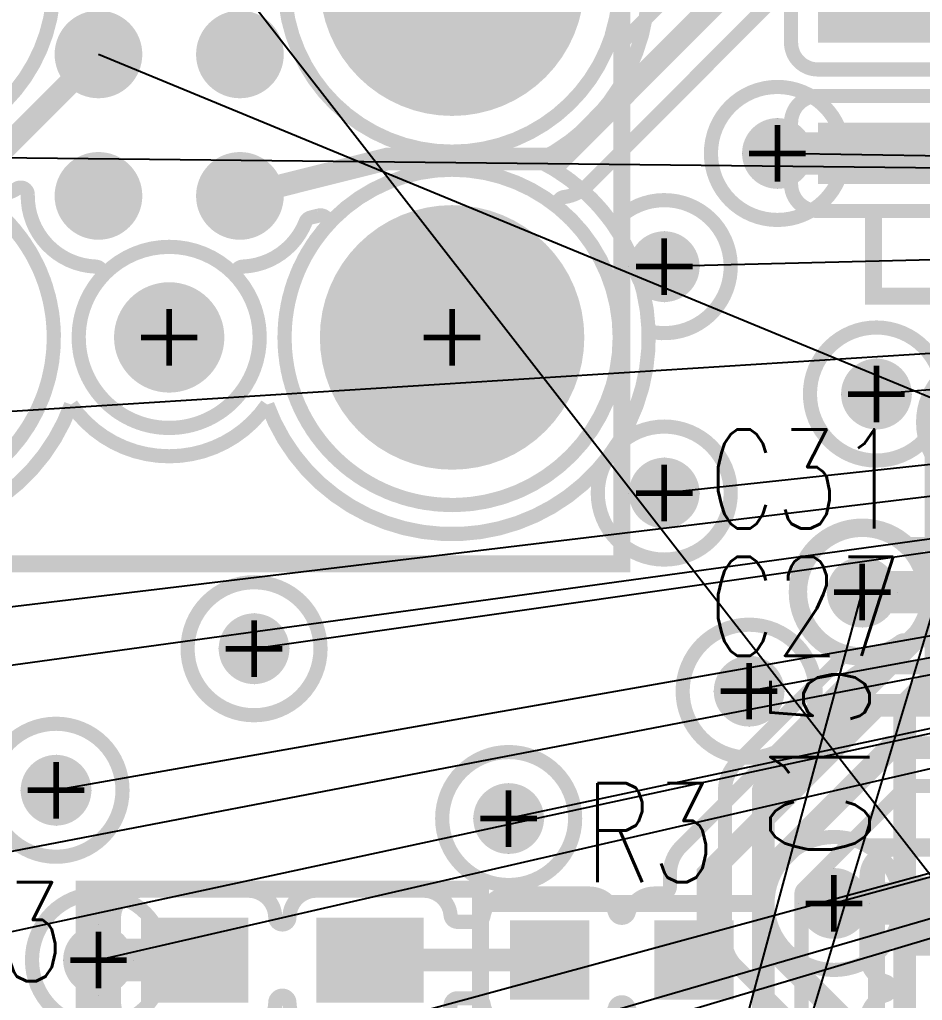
# Model space of a CAD drawing. Extents: x -1.33 to 3.2, y -3.63 to 2.02.
# Drawn here: x -0.9229 to -0.6037, y 1.3707 to 1.7173 of the extents above; entities that cross this region are included whole.
import ezdxf
from ezdxf.enums import TextEntityAlignment as Align

# ---------------------------------------------------------------- set-up
doc = ezdxf.new("R2010")
doc.units = 0
for name, pattern in [('SIG_0', [2, 1, 1]), ('SIG_17', [2, 1, 1]), ('SIG_36', [2, 1, 1]), ('SIG_52', [2, 1, 1]), ('SIG_62', [2, 1, 1]), ('SIG_65', [2, 1, 1]), ('SIG_73', [2, 1, 1]), ('SIG_74', [2, 1, 1])]:
    doc.linetypes.add(name, pattern=pattern)
for name, color, linetype in [('DRIL_NPLTE_THRU_01', 16, 'CONTINUOUS'), ('DRIL_NPLTE_THRU_02', 106, 'CONTINUOUS'), ('DRIL_NPLTE_THRU_03', 255, 'CONTINUOUS'), ('DRIL_NPLTE_THRU_04', 176, 'CONTINUOUS'), ('DRIL_PLTE_THRU_01', 16, 'CONTINUOUS'), ('DRIL_PLTE_THRU_02', 106, 'CONTINUOUS'), ('DRIL_PLTE_THRU_03', 255, 'CONTINUOUS'), ('DRIL_PLTE_THRU_04', 176, 'CONTINUOUS'), ('DRIL_SYMBOL', 254, 'CONTINUOUS'), ('LINK_00', 254, 'CONTINUOUS'), ('PADS_BOT', 5, 'CONTINUOUS'), ('PADS_INNER', 1, 'CONTINUOUS'), ('PADS_TOP', 1, 'CONTINUOUS'), ('PART_NAME_123', 255, 'CONTINUOUS'), ('PART_TOP_2DLINE_123', 255, 'CONTINUOUS'), ('POUR_OUTLINE_01', 1, 'CONTINUOUS'), ('POUR_VIATHERM_01', 1, 'CONTINUOUS'), ('POUR_VIATHERM_02', 112, 'CONTINUOUS'), ('POUR_VIATHERM_03', 222, 'CONTINUOUS'), ('POUR_VIATHERM_04', 5, 'CONTINUOUS'), ('POUR_VOID_01', 1, 'CONTINUOUS'), ('POUR_VOID_02', 112, 'CONTINUOUS'), ('POUR_VOID_03', 222, 'CONTINUOUS'), ('POUR_VOID_04', 5, 'CONTINUOUS'), ('TRACE_01', 1, 'CONTINUOUS'), ('TRACE_04', 5, 'CONTINUOUS'), ('VIAPTS', 34, 'CONTINUOUS')]:
    doc.layers.add(name, color=color, linetype=linetype)
doc.styles.add('W0$005', font='simplex', dxfattribs={"width": 0.75})

# ---------------------------------------------------------------- blocks, each defined once
blk = doc.blocks.new('POUR_OUTLINE_735')
at = {"layer": 'POUR_OUTLINE_01', "const_width": 0.005}
blk.add_lwpolyline([(-17.74472, -16.12199, -0.721553), (-17.65345, -16.18769, 0.78392), (-17.6493, -16.19021), (-17.5909, -16.13181, 0.198912)], format="xyb", dxfattribs=at)
blk = doc.blocks.new('POUR_VOID_716')
at = {"layer": 'POUR_VOID_01', "const_width": 0.005}
blk.add_lwpolyline([(-17.50818, -16.21917), (-17.50818, -16.24083, -0.414214), (-17.51768, -16.25033), (-17.58067, -16.25033, -0.414214), (-17.59017, -16.24083), (-17.59017, -16.21917, -0.414214), (-17.58067, -16.20967), (-17.51768, -16.20967, -0.414214)], format="xyb", close=True, dxfattribs=at)
blk = doc.blocks.new('POUR_VOID_695')
at = {"layer": 'POUR_VOID_01', "const_width": 0.005}
for points in [[(-17.53986, -16.61598, 0.261598), (-17.54228, -16.6156, -0.929043), (-17.56065, -16.57575, 0.521069), (-17.56023, -16.57168, -0.217368), (-17.5635, -16.5645), (-17.5635, -16.5365, -0.331681), (-17.55671, -16.5274, 0.745359), (-17.55671, -16.5226, -0.331681), (-17.5635, -16.5135), (-17.5635, -16.4855, -0.414214), (-17.554, -16.476), (-17.526, -16.476, -0.13165)], [(-17.46779, -16.4535), (-17.54837, -16.4535, 0.198912), (-17.55014, -16.45423), (-17.58577, -16.48986, 0.198912), (-17.5865, -16.49163), (-17.5865, -16.5355, -0.198912)], [(-17.6385, -16.5385, -0.331681), (-17.6476, -16.53171, 0.745359), (-17.6524, -16.53171, -0.331681), (-17.6615, -16.5385)], [(-17.6895, -16.5385, -0.365973), (-17.69887, -16.53058, 0.365975), (-17.70133, -16.5285), (-17.70804, -16.5285, 0.389979), (-17.71053, -16.53079, -0.389979), (-17.72, -16.5395)], [(-17.758, -16.5395, -0.412482), (-17.7675, -16.53006, 0.994096), (-17.7725, -16.53006, -0.412482), (-17.782, -16.5395)], [(-17.82, -16.5395, -0.414214), (-17.8295, -16.53), (-17.8295, -16.5, -0.414214), (-17.82, -16.4905), (-17.782, -16.4905, -0.412482), (-17.7725, -16.49994, 0.994096), (-17.7675, -16.49994, -0.412482), (-17.758, -16.4905), (-17.72, -16.4905, -0.389979), (-17.71053, -16.49921, 0.389979), (-17.70804, -16.5015), (-17.70133, -16.5015, 0.365975), (-17.69887, -16.49942, -0.365973), (-17.6895, -16.4915), (-17.6615, -16.4915, -0.331681), (-17.6524, -16.49829, 0.745359), (-17.6476, -16.49829, -0.331681), (-17.6385, -16.4915), (-17.6355, -16.4915, 0.414214), (-17.633, -16.489), (-17.633, -16.4845, -0.198912), (-17.62905, -16.47495), (-17.56955, -16.41545, -0.136166), (-17.56326, -16.4119, 0.189796), (-17.56177, -16.41084, 0.189798), (-17.56006, -16.4115, -0.001162), (-17.56, -16.4115), (-17.5415, -16.4115, 0.414214), (-17.539, -16.409)], [(-17.539, -16.4045, 0.414214), (-17.5415, -16.402), (-17.55017, -16.402, 0.164017), (-17.55168, -16.40251, -0.112432), (-17.56058, -16.40655, 0.200601), (-17.56217, -16.40764, 0.200603), (-17.56398, -16.40698, -1.426951), (-17.55168, -16.36749, 0.164017), (-17.55017, -16.368), (-17.5415, -16.368, 0.414214), (-17.539, -16.3655)], [(-17.53887, -16.33632, -1.474766), (-17.49852, -16.32975, 0.342483)], [(-17.51768, -16.20033), (-17.58067, -16.20033, -0.414214), (-17.59017, -16.19083), (-17.59017, -16.1753, 0.668179)], [(-17.59444, -16.17353), (-17.66245, -16.24155, -0.167895), (-17.67038, -16.2454, 0.654705), (-17.6717, -16.24979, -2.440608), (-17.75462, -16.25601, 0.734472), (-17.7571, -16.25194), (-17.76003, -16.25267, 0.242025), (-17.76175, -16.25418, -0.296663), (-17.78397, -16.26998, 0.627259), (-17.78576, -16.27411, -2.181985), (-17.83424, -16.27411, 0.627259), (-17.83603, -16.26998, -0.40691), (-17.86, -16.24459, 0.595137), (-17.86383, -16.24244, -0.141003), (-17.871, -16.2445), (-17.87115, -16.2445, 0.706835), (-17.87273, -16.24894, -2.302988), (-17.95848, -16.26093, 0.600136), (-17.96047, -16.257, -1.06563), (-17.95675, -16.21324, 0.699018), (-17.9545, -16.20912, -0.894042), (-17.87528, -16.12199, 0.934376)]]:
    blk.add_lwpolyline(points, format="xyb", dxfattribs=at)
blk = doc.blocks.new('POUR_OUTLINE_677')
for name in ['POUR_VOID_695', 'POUR_VOID_716']:
    blk.add_blockref(name, (0, 0))
blk = doc.blocks.new('POUR_VIATHERM_769')
at = {"layer": 'POUR_VIATHERM_01'}
for points in [[(-17.78, -16.3925), (-17.78, -16.3925)], [(-17.7925, -16.405), (-17.7925, -16.405)], [(-17.7675, -16.405), (-17.7675, -16.405)], [(-17.78, -16.4175), (-17.78, -16.4175)]]:
    blk.add_lwpolyline(points, dxfattribs=at)
blk = doc.blocks.new('POUR_VIATHERM_822')
at = {"layer": 'POUR_VIATHERM_01'}
for points in [[(-17.605, -16.4075), (-17.605, -16.4075)], [(-17.6175, -16.42), (-17.6175, -16.42)], [(-17.5925, -16.42), (-17.5925, -16.42)], [(-17.605, -16.4325), (-17.605, -16.4325)]]:
    blk.add_lwpolyline(points, dxfattribs=at)
blk = doc.blocks.new('POUR_VIATHERM_848')
at = {"layer": 'POUR_VIATHERM_01'}
for points in [[(-17.835, -16.5025), (-17.835, -16.5025)], [(-17.8475, -16.515), (-17.8475, -16.515)], [(-17.835, -16.5275), (-17.835, -16.5275)]]:
    blk.add_lwpolyline(points, dxfattribs=at)
blk = doc.blocks.new('POUR_VIATHERM_852')
at = {"layer": 'POUR_VIATHERM_01'}
for points in [[(-17.575, -16.4825), (-17.575, -16.4825)], [(-17.5875, -16.495), (-17.5875, -16.495)], [(-17.5625, -16.495), (-17.5625, -16.495)], [(-17.575, -16.5075), (-17.575, -16.5075)]]:
    blk.add_lwpolyline(points, dxfattribs=at)
blk = doc.blocks.new('POUR_VIATHERM_977')
at = {"layer": 'POUR_VIATHERM_01'}
for points in [[(-17.85, -16.4425), (-17.85, -16.4425)], [(-17.8625, -16.455), (-17.8625, -16.455)], [(-17.8375, -16.455), (-17.8375, -16.455)], [(-17.85, -16.4675), (-17.85, -16.4675)]]:
    blk.add_lwpolyline(points, dxfattribs=at)
blk = doc.blocks.new('POUR_VIATHERM_978')
at = {"layer": 'POUR_VIATHERM_01'}
for points in [[(-17.635, -16.2575), (-17.635, -16.2575)], [(-17.6475, -16.27), (-17.6475, -16.27)], [(-17.6225, -16.27), (-17.6225, -16.27)], [(-17.635, -16.2825), (-17.635, -16.2825)]]:
    blk.add_lwpolyline(points, dxfattribs=at)
blk = doc.blocks.new('POUR_VIATHERM_985')
at = {"layer": 'POUR_VIATHERM_01'}
for points in [[(-17.635, -16.3375), (-17.635, -16.3375)], [(-17.6475, -16.35), (-17.6475, -16.35)], [(-17.6225, -16.35), (-17.6225, -16.35)], [(-17.635, -16.3625), (-17.635, -16.3625)]]:
    blk.add_lwpolyline(points, dxfattribs=at)
blk = doc.blocks.new('POUR_VIATHERM_993')
at = {"layer": 'POUR_VIATHERM_01'}
for points in [[(-17.69, -16.4525), (-17.69, -16.4525)], [(-17.7025, -16.465), (-17.7025, -16.465)], [(-17.6775, -16.465), (-17.6775, -16.465)], [(-17.69, -16.4775), (-17.69, -16.4775)]]:
    blk.add_lwpolyline(points, dxfattribs=at)
blk = doc.blocks.new('POUR_VIATHERM_995')
at = {"layer": 'POUR_VIATHERM_01'}
for points in [[(-17.56, -16.3025), (-17.56, -16.3025)], [(-17.5725, -16.315), (-17.5725, -16.315)], [(-17.5475, -16.315), (-17.5475, -16.315)], [(-17.56, -16.3275), (-17.56, -16.3275)]]:
    blk.add_lwpolyline(points, dxfattribs=at)
blk = doc.blocks.new('POUR_VIATHERM_1088')
at = {"layer": 'POUR_VIATHERM_01'}
for points in [[(-17.595, -16.2175), (-17.595, -16.2175)], [(-17.6075, -16.23), (-17.6075, -16.23)], [(-17.595, -16.2425), (-17.595, -16.2425)]]:
    blk.add_lwpolyline(points, dxfattribs=at)
blk = doc.blocks.new('POUR_HEADER_0')
for name in ['POUR_OUTLINE_677', 'POUR_OUTLINE_735', 'POUR_VIATHERM_1088', 'POUR_VIATHERM_978', 'POUR_VIATHERM_995', 'POUR_VIATHERM_985', 'POUR_VIATHERM_769', 'POUR_VIATHERM_822', 'POUR_VIATHERM_977', 'POUR_VIATHERM_993', 'POUR_VIATHERM_852', 'POUR_VIATHERM_848']:
    blk.add_blockref(name, (18, 18))
blk = doc.blocks.new('POUR_VOID_39')
at = {"layer": 'POUR_VOID_04', "const_width": 0.005}
blk.add_lwpolyline([(-17.842, -16.295, 1), (-17.778, -16.295, 1)], format="xyb", close=True, dxfattribs=at)
blk = doc.blocks.new('POUR_VOID_36')
at = {"layer": 'POUR_VOID_04', "const_width": 0.005}
blk.add_lwpolyline([(-17.87209, -16.11816, -22.959012), (-17.86774, -16.12163, 0.934371), (-17.87078, -16.12559, -0.877053), (-17.93639, -16.22305, 0.699014), (-17.9398, -16.22628, -0.142904), (-17.93828, -16.23851, 0.600136), (-17.93477, -16.24117, -7.546915), (-17.95848, -16.26093, 0.600136), (-17.96047, -16.257, -1.06563), (-17.95675, -16.21324, 0.699018), (-17.9545, -16.20912, -0.894042), (-17.87528, -16.12199, 0.934376)], format="xyb", close=True, dxfattribs=at)
blk = doc.blocks.new('POUR_VOID_34')
at = {"layer": 'POUR_VOID_04', "const_width": 0.005}
blk.add_lwpolyline([(-17.74472, -16.12199, -41.14682), (-17.74922, -16.12559, 0.934371), (-17.75226, -16.12163, -22.959012), (-17.74791, -16.11816, 0.934376)], format="xyb", close=True, dxfattribs=at)
blk = doc.blocks.new('POUR_VOID_33')
at = {"layer": 'POUR_VOID_04', "const_width": 0.005}
blk.add_lwpolyline([(-17.76925, -16.295, 1), (-17.65075, -16.295, 1)], format="xyb", close=True, dxfattribs=at)
blk = doc.blocks.new('POUR_VOID_12')
at = {"layer": 'POUR_VOID_04', "const_width": 0.005}
for points in [[(-17.52927, -16.60237, -1.582421), (-17.55737, -16.57427, 0.550999), (-17.55644, -16.57015), (-17.60955, -16.51705, -0.198912), (-17.6135, -16.5075), (-17.6135, -16.455, -0.198912), (-17.60955, -16.44545), (-17.57323, -16.40914, 0.525685), (-17.57398, -16.40509, -1.452861), (-17.54491, -16.37602, 0.525685), (-17.54086, -16.37677)], [(-17.51725, -16.34683, -2.919545), (-17.49817, -16.32775, 0.714515)]]:
    blk.add_lwpolyline(points, format="xyb", dxfattribs=at)
blk = doc.blocks.new('POUR_OUTLINE_4')
for name in ['POUR_VOID_12', 'POUR_VOID_36', 'POUR_VOID_34', 'POUR_VOID_33', 'POUR_VOID_39']:
    blk.add_blockref(name, (0, 0))
blk = doc.blocks.new('POUR_VIATHERM_97')
at = {"layer": 'POUR_VIATHERM_04'}
for points in [[(-17.78, -16.3925), (-17.78, -16.3925)], [(-17.7925, -16.405), (-17.7925, -16.405)], [(-17.7675, -16.405), (-17.7675, -16.405)], [(-17.78, -16.4175), (-17.78, -16.4175)]]:
    blk.add_lwpolyline(points, dxfattribs=at)
blk = doc.blocks.new('POUR_VIATHERM_148')
at = {"layer": 'POUR_VIATHERM_04'}
for points in [[(-17.605, -16.4075), (-17.605, -16.4075)], [(-17.6175, -16.42), (-17.6175, -16.42)], [(-17.5925, -16.42), (-17.5925, -16.42)], [(-17.605, -16.4325), (-17.605, -16.4325)]]:
    blk.add_lwpolyline(points, dxfattribs=at)
blk = doc.blocks.new('POUR_VIATHERM_164')
at = {"layer": 'POUR_VIATHERM_04'}
for points in [[(-17.835, -16.5025), (-17.835, -16.5025)], [(-17.8475, -16.515), (-17.8475, -16.515)], [(-17.8225, -16.515), (-17.8225, -16.515)], [(-17.835, -16.5275), (-17.835, -16.5275)]]:
    blk.add_lwpolyline(points, dxfattribs=at)
blk = doc.blocks.new('POUR_VIATHERM_261')
at = {"layer": 'POUR_VIATHERM_04'}
for points in [[(-17.85, -16.4425), (-17.85, -16.4425)], [(-17.8625, -16.455), (-17.8625, -16.455)], [(-17.8375, -16.455), (-17.8375, -16.455)], [(-17.85, -16.4675), (-17.85, -16.4675)]]:
    blk.add_lwpolyline(points, dxfattribs=at)
blk = doc.blocks.new('POUR_VIATHERM_262')
at = {"layer": 'POUR_VIATHERM_04'}
for points in [[(-17.635, -16.2575), (-17.635, -16.2575)], [(-17.6475, -16.27), (-17.6475, -16.27)], [(-17.6225, -16.27), (-17.6225, -16.27)], [(-17.635, -16.2825), (-17.635, -16.2825)]]:
    blk.add_lwpolyline(points, dxfattribs=at)
blk = doc.blocks.new('POUR_VIATHERM_269')
at = {"layer": 'POUR_VIATHERM_04'}
for points in [[(-17.635, -16.3375), (-17.635, -16.3375)], [(-17.6475, -16.35), (-17.6475, -16.35)], [(-17.6225, -16.35), (-17.6225, -16.35)], [(-17.635, -16.3625), (-17.635, -16.3625)]]:
    blk.add_lwpolyline(points, dxfattribs=at)
blk = doc.blocks.new('POUR_VIATHERM_277')
at = {"layer": 'POUR_VIATHERM_04'}
for points in [[(-17.69, -16.4525), (-17.69, -16.4525)], [(-17.7025, -16.465), (-17.7025, -16.465)], [(-17.6775, -16.465), (-17.6775, -16.465)], [(-17.69, -16.4775), (-17.69, -16.4775)]]:
    blk.add_lwpolyline(points, dxfattribs=at)
blk = doc.blocks.new('POUR_VIATHERM_279')
at = {"layer": 'POUR_VIATHERM_04'}
for points in [[(-17.56, -16.3025), (-17.56, -16.3025)], [(-17.5725, -16.315), (-17.5725, -16.315)], [(-17.5475, -16.315), (-17.5475, -16.315)], [(-17.56, -16.3275), (-17.56, -16.3275)]]:
    blk.add_lwpolyline(points, dxfattribs=at)
blk = doc.blocks.new('POUR_VIATHERM_378')
at = {"layer": 'POUR_VIATHERM_04'}
for points in [[(-17.595, -16.2175), (-17.595, -16.2175)], [(-17.6075, -16.23), (-17.6075, -16.23)], [(-17.5825, -16.23), (-17.5825, -16.23)], [(-17.595, -16.2425), (-17.595, -16.2425)]]:
    blk.add_lwpolyline(points, dxfattribs=at)
blk = doc.blocks.new('POUR_HEADER_1')
for name in ['POUR_OUTLINE_4', 'POUR_VIATHERM_378', 'POUR_VIATHERM_262', 'POUR_VIATHERM_279', 'POUR_VIATHERM_269', 'POUR_VIATHERM_97', 'POUR_VIATHERM_148', 'POUR_VIATHERM_261', 'POUR_VIATHERM_277', 'POUR_VIATHERM_164']:
    blk.add_blockref(name, (18, 18))
blk = doc.blocks.new('POUR_VOID_2001')
at = {"layer": 'POUR_VOID_02', "const_width": 0.005}
blk.add_lwpolyline([(-17.72879, -16.10309, -0.914288), (-17.6796, -16.2325, -1.484202), (-17.77533, -16.31871, -0.527611), (-17.84467, -16.31871, -1.122164), (-17.96821, -16.25702, -0.743629), (-17.96529, -16.2121, -0.719693), (-17.89121, -16.10309, -0.943568), (-17.81, -16.08219, -0.943568)], format="xyb", close=True, dxfattribs=at)
blk = doc.blocks.new('POUR_VOID_1995')
at = {"layer": 'POUR_VOID_02', "const_width": 0.005}
blk.add_lwpolyline([(-17.5435, -16.325, 1), (-17.4965, -16.325, 1)], format="xyb", close=True, dxfattribs=at)
blk = doc.blocks.new('POUR_VOID_1994')
at = {"layer": 'POUR_VOID_02', "const_width": 0.005}
blk.add_lwpolyline([(-17.5885, -16.385, 1), (-17.5415, -16.385, 1)], format="xyb", close=True, dxfattribs=at)
blk = doc.blocks.new('POUR_OUTLINE_1921')
for name in ['POUR_VOID_2001', 'POUR_VOID_1995', 'POUR_VOID_1994']:
    blk.add_blockref(name, (0, 0))
blk = doc.blocks.new('POUR_VIATHERM_2034')
at = {"layer": 'POUR_VIATHERM_02'}
for points in [[(-17.78, -16.3925), (-17.78, -16.3925)], [(-17.7925, -16.405), (-17.7925, -16.405)], [(-17.7675, -16.405), (-17.7675, -16.405)], [(-17.78, -16.4175), (-17.78, -16.4175)]]:
    blk.add_lwpolyline(points, dxfattribs=at)
blk = doc.blocks.new('POUR_VIATHERM_2086')
at = {"layer": 'POUR_VIATHERM_02'}
for points in [[(-17.605, -16.4075), (-17.605, -16.4075)], [(-17.6175, -16.42), (-17.6175, -16.42)], [(-17.5925, -16.42), (-17.5925, -16.42)], [(-17.605, -16.4325), (-17.605, -16.4325)]]:
    blk.add_lwpolyline(points, dxfattribs=at)
blk = doc.blocks.new('POUR_VIATHERM_2102')
at = {"layer": 'POUR_VIATHERM_02'}
for points in [[(-17.835, -16.5025), (-17.835, -16.5025)], [(-17.8475, -16.515), (-17.8475, -16.515)], [(-17.8225, -16.515), (-17.8225, -16.515)], [(-17.835, -16.5275), (-17.835, -16.5275)]]:
    blk.add_lwpolyline(points, dxfattribs=at)
blk = doc.blocks.new('POUR_VIATHERM_2106')
at = {"layer": 'POUR_VIATHERM_02'}
for points in [[(-17.575, -16.4825), (-17.575, -16.4825)], [(-17.5875, -16.495), (-17.5875, -16.495)], [(-17.5625, -16.495), (-17.5625, -16.495)], [(-17.575, -16.5075), (-17.575, -16.5075)]]:
    blk.add_lwpolyline(points, dxfattribs=at)
blk = doc.blocks.new('POUR_VIATHERM_2202')
at = {"layer": 'POUR_VIATHERM_02'}
for points in [[(-17.85, -16.4425), (-17.85, -16.4425)], [(-17.8625, -16.455), (-17.8625, -16.455)], [(-17.8375, -16.455), (-17.8375, -16.455)], [(-17.85, -16.4675), (-17.85, -16.4675)]]:
    blk.add_lwpolyline(points, dxfattribs=at)
blk = doc.blocks.new('POUR_VIATHERM_2203')
at = {"layer": 'POUR_VIATHERM_02'}
for points in [[(-17.635, -16.2575), (-17.635, -16.2575)], [(-17.6475, -16.27), (-17.6475, -16.27)], [(-17.6225, -16.27), (-17.6225, -16.27)], [(-17.635, -16.2825), (-17.635, -16.2825)]]:
    blk.add_lwpolyline(points, dxfattribs=at)
blk = doc.blocks.new('POUR_VIATHERM_2210')
at = {"layer": 'POUR_VIATHERM_02'}
for points in [[(-17.635, -16.3375), (-17.635, -16.3375)], [(-17.6475, -16.35), (-17.6475, -16.35)], [(-17.6225, -16.35), (-17.6225, -16.35)], [(-17.635, -16.3625), (-17.635, -16.3625)]]:
    blk.add_lwpolyline(points, dxfattribs=at)
blk = doc.blocks.new('POUR_VIATHERM_2218')
at = {"layer": 'POUR_VIATHERM_02'}
for points in [[(-17.69, -16.4525), (-17.69, -16.4525)], [(-17.7025, -16.465), (-17.7025, -16.465)], [(-17.6775, -16.465), (-17.6775, -16.465)], [(-17.69, -16.4775), (-17.69, -16.4775)]]:
    blk.add_lwpolyline(points, dxfattribs=at)
blk = doc.blocks.new('POUR_VIATHERM_2220')
at = {"layer": 'POUR_VIATHERM_02'}
for points in [[(-17.56, -16.3025), (-17.56, -16.3025)], [(-17.5725, -16.315), (-17.5725, -16.315)], [(-17.5475, -16.315), (-17.5475, -16.315)], [(-17.56, -16.3275), (-17.56, -16.3275)]]:
    blk.add_lwpolyline(points, dxfattribs=at)
blk = doc.blocks.new('POUR_VIATHERM_2317')
at = {"layer": 'POUR_VIATHERM_02'}
for points in [[(-17.595, -16.2175), (-17.595, -16.2175)], [(-17.6075, -16.23), (-17.6075, -16.23)], [(-17.5825, -16.23), (-17.5825, -16.23)], [(-17.595, -16.2425), (-17.595, -16.2425)]]:
    blk.add_lwpolyline(points, dxfattribs=at)
blk = doc.blocks.new('POUR_HEADER_2')
for name in ['POUR_OUTLINE_1921', 'POUR_VIATHERM_2317', 'POUR_VIATHERM_2203', 'POUR_VIATHERM_2220', 'POUR_VIATHERM_2210', 'POUR_VIATHERM_2034', 'POUR_VIATHERM_2086', 'POUR_VIATHERM_2202', 'POUR_VIATHERM_2218', 'POUR_VIATHERM_2106', 'POUR_VIATHERM_2102']:
    blk.add_blockref(name, (18, 18))
blk = doc.blocks.new('POUR_VOID_1851')
at = {"layer": 'POUR_VOID_03', "const_width": 0.005}
blk.add_lwpolyline([(-17.64831, -16.13799, -7.562768), (-17.64366, -16.14929, -0.370911), (-17.6796, -16.2325, -0.127104), (-17.65313, -16.25505, -1.806045), (-17.64053, -16.29284, -0.852841), (-17.77533, -16.31871, -0.527611), (-17.84467, -16.31871, -1.484202), (-17.9404, -16.2325, -0.914288), (-17.89121, -16.10309, -0.943568), (-17.81, -16.08219, -0.727693), (-17.73007, -16.08197, -0.681641), (-17.69169, -16.10296, -0.209366)], format="xyb", close=True, dxfattribs=at)
blk = doc.blocks.new('POUR_VOID_1849')
at = {"layer": 'POUR_VOID_03', "const_width": 0.005}
blk.add_lwpolyline([(-17.6185, -16.23, 1), (-17.5715, -16.23, 1)], format="xyb", close=True, dxfattribs=at)
blk = doc.blocks.new('POUR_VOID_1840')
at = {"layer": 'POUR_VOID_03', "const_width": 0.005}
blk.add_lwpolyline([(-17.8735, -16.455, 1), (-17.8265, -16.455, 1)], format="xyb", close=True, dxfattribs=at)
blk = doc.blocks.new('POUR_VOID_1839')
at = {"layer": 'POUR_VOID_03', "const_width": 0.005}
blk.add_lwpolyline([(-17.8585, -16.515, 1), (-17.8115, -16.515, 1)], format="xyb", close=True, dxfattribs=at)
blk = doc.blocks.new('POUR_VOID_1829')
at = {"layer": 'POUR_VOID_03', "const_width": 0.005}
blk.add_lwpolyline([(-17.8035, -16.405, 1), (-17.7565, -16.405, 1)], format="xyb", close=True, dxfattribs=at)
blk = doc.blocks.new('POUR_VOID_1820')
at = {"layer": 'POUR_VOID_03', "const_width": 0.005}
blk.add_lwpolyline([(-17.7135, -16.465, 1), (-17.6665, -16.465, 1)], format="xyb", close=True, dxfattribs=at)
blk = doc.blocks.new('POUR_VOID_1816')
at = {"layer": 'POUR_VOID_03', "const_width": 0.005}
blk.add_lwpolyline([(-17.6585, -16.35, 1), (-17.6115, -16.35, 1)], format="xyb", close=True, dxfattribs=at)
blk = doc.blocks.new('POUR_VOID_1814')
at = {"layer": 'POUR_VOID_03', "const_width": 0.005}
blk.add_lwpolyline([(-17.5835, -16.315, 1), (-17.5365, -16.315, 1)], format="xyb", close=True, dxfattribs=at)
blk = doc.blocks.new('POUR_VOID_1813')
at = {"layer": 'POUR_VOID_03', "const_width": 0.005}
blk.add_lwpolyline([(-17.6285, -16.42, 1), (-17.5815, -16.42, 1)], format="xyb", close=True, dxfattribs=at)
blk = doc.blocks.new('POUR_VOID_1803')
at = {"layer": 'POUR_VOID_03', "const_width": 0.005}
blk.add_lwpolyline([(-17.5985, -16.495, 1), (-17.5515, -16.495, 1)], format="xyb", close=True, dxfattribs=at)
blk = doc.blocks.new('POUR_OUTLINE_1392')
for name in ['POUR_VOID_1851', 'POUR_VOID_1849', 'POUR_VOID_1814', 'POUR_VOID_1816', 'POUR_VOID_1829', 'POUR_VOID_1813', 'POUR_VOID_1840', 'POUR_VOID_1820', 'POUR_VOID_1803', 'POUR_VOID_1839']:
    blk.add_blockref(name, (0, 0))
blk = doc.blocks.new('POUR_VIATHERM_1904')
at = {"layer": 'POUR_VIATHERM_03'}
for points in [[(-17.565, -16.3725), (-17.565, -16.3725)], [(-17.5775, -16.385), (-17.5775, -16.385)], [(-17.5525, -16.385), (-17.5525, -16.385)], [(-17.565, -16.3975), (-17.565, -16.3975)]]:
    blk.add_lwpolyline(points, dxfattribs=at)
blk = doc.blocks.new('POUR_HEADER_3')
for name in ['POUR_OUTLINE_1392', 'POUR_VIATHERM_1904']:
    blk.add_blockref(name, (18, 15.915))
blk = doc.blocks.new('SMOOTH_0$006')
at = {"const_width": 0.003}
blk.add_lwpolyline([(-0.0015, 0, 1), (0.0015, 0, 1)], format="xyb", close=True, dxfattribs=at)
blk = doc.blocks.new('PART_BODY_TOP_24')
at = {"layer": 'PART_TOP_2DLINE_123', "const_width": 0.006}
blk.add_lwpolyline([(-0.05, -0.02), (0.05, -0.02), (0.05, 0.02), (-0.05, 0.02)], close=True, dxfattribs=at)
at = {"layer": 'PART_TOP_2DLINE_123'}
for p in [(-0.05, 0.02), (0.05, 0.02), (-0.05, -0.02), (0.05, -0.02)]:
    blk.add_blockref('SMOOTH_0$006', p, dxfattribs=at)
blk = doc.blocks.new('DRIL_HOLE_0')
blk.add_lwpolyline([(0, 0, 1), (0, 0, 1)], format="xyb", close=True)
blk = doc.blocks.new('PAD_10')
blk.add_lwpolyline([(0, 0, 1), (0, 0, 1)], format="xyb", close=True)
blk = doc.blocks.new('PAD_12')
at = {"const_width": 0.028}
blk.add_lwpolyline([(-0.014, 0), (0.014, 0)], dxfattribs=at)
blk = doc.blocks.new('STK_TOP_8')
at = {"layer": 'DRIL_PLTE_THRU_01'}
blk.add_blockref('DRIL_HOLE_0', (0, 0), dxfattribs=at)
at = {"layer": 'DRIL_PLTE_THRU_02'}
blk.add_blockref('DRIL_HOLE_0', (0, 0), dxfattribs=at)
at = {"layer": 'DRIL_PLTE_THRU_03'}
blk.add_blockref('DRIL_HOLE_0', (0, 0), dxfattribs=at)
at = {"layer": 'DRIL_PLTE_THRU_04'}
blk.add_blockref('DRIL_HOLE_0', (0, 0), dxfattribs=at)
at = {"layer": 'PADS_BOT'}
blk.add_blockref('PAD_10', (0, 0), dxfattribs=at)
at = {"layer": 'PADS_INNER'}
blk.add_blockref('PAD_10', (0, 0), dxfattribs=at)
at = {"layer": 'PADS_TOP'}
blk.add_blockref('PAD_12', (0, 0), dxfattribs=at)
blk = doc.blocks.new('SYM_TOP_6')
for name, p in [('PART_BODY_TOP_24', (0, 0)), ('STK_TOP_8', (-0.0255, 0)), ('STK_TOP_8', (0.0255, 0))]:
    blk.add_blockref(name, p)
blk = doc.blocks.new('PART_TOP_12')
blk.add_blockref('SYM_TOP_6', (0, 0))
at = {"layer": 'PART_NAME_123', "style": 'W0$005', "width": 0.75}
blk.add_text('C15', height=0.035, dxfattribs=at).set_placement((0.08, 0.04), align=Align.MIDDLE_CENTER)
blk = doc.blocks.new('PART_TOP_25')
blk.add_blockref('SYM_TOP_6', (0, 0))
at = {"layer": 'PART_NAME_123', "style": 'W0$005', "width": 0.75}
blk.add_text('C27', height=0.035, dxfattribs=at).set_placement((-0.095, 0.01), align=Align.MIDDLE_CENTER)
blk = doc.blocks.new('PART_TOP_30')
blk.add_blockref('SYM_TOP_6', (0, 0))
at = {"layer": 'PART_NAME_123', "style": 'W0$005', "width": 0.75}
blk.add_text('C31', height=0.035, dxfattribs=at).set_placement((-0.095, 0.01), align=Align.MIDDLE_CENTER)
blk = doc.blocks.new('PART_TOP_123')
blk.add_blockref('SYM_TOP_6', (0, 0))
at = {"layer": 'PART_NAME_123', "style": 'W0$005', "width": 0.75}
blk.add_text('R3', height=0.035, rotation=-180, dxfattribs=at).set_placement((-0.01, -0.045), align=Align.MIDDLE_CENTER)
blk = doc.blocks.new('PART_BODY_TOP_26')
at = {"layer": 'PART_TOP_2DLINE_123', "const_width": 0.006}
for points in [[(-0.07087, -0.12598), (-0.10039, -0.12598), (-0.10039, 0.12598), (-0.07087, 0.12598)], [(0.07087, 0.12598), (0.10039, 0.12598), (0.10039, -0.12598), (0.07087, -0.12598)]]:
    blk.add_lwpolyline(points, dxfattribs=at)
at = {"layer": 'PART_TOP_2DLINE_123'}
for p in [(-0.10039, 0.12598), (-0.07087, 0.12598), (0.07087, 0.12598), (0.10039, 0.12598), (-0.10039, -0.12598), (-0.07087, -0.12598), (0.07087, -0.12598), (0.10039, -0.12598)]:
    blk.add_blockref('SMOOTH_0$006', p, dxfattribs=at)
blk = doc.blocks.new('PAD_16')
at = {"const_width": 0.02165}
blk.add_lwpolyline([(-0.0315, 0), (0.0315, 0)], dxfattribs=at)
blk = doc.blocks.new('STK_TOP_10')
at = {"layer": 'DRIL_NPLTE_THRU_01'}
blk.add_blockref('DRIL_HOLE_0', (0, 0), dxfattribs=at)
at = {"layer": 'DRIL_NPLTE_THRU_02'}
blk.add_blockref('DRIL_HOLE_0', (0, 0), dxfattribs=at)
at = {"layer": 'DRIL_NPLTE_THRU_03'}
blk.add_blockref('DRIL_HOLE_0', (0, 0), dxfattribs=at)
at = {"layer": 'DRIL_NPLTE_THRU_04'}
blk.add_blockref('DRIL_HOLE_0', (0, 0), dxfattribs=at)
at = {"layer": 'PADS_BOT'}
blk.add_blockref('PAD_10', (0, 0), dxfattribs=at)
at = {"layer": 'PADS_INNER'}
blk.add_blockref('PAD_10', (0, 0), dxfattribs=at)
at = {"layer": 'PADS_TOP', "rotation": 90}
blk.add_blockref('PAD_16', (0, 0), dxfattribs=at)
blk = doc.blocks.new('SYM_TOP_8')
for name, p in [('STK_TOP_10', (-0.05, 0.11417)), ('STK_TOP_10', (0, 0.11417)), ('STK_TOP_10', (0.05, 0.11417)), ('PART_BODY_TOP_26', (0, 0)), ('STK_TOP_10', (-0.05, -0.11417)), ('STK_TOP_10', (0, -0.11417)), ('STK_TOP_10', (0.05, -0.11417))]:
    blk.add_blockref(name, p)
blk = doc.blocks.new('PART_TOP_129')
blk.add_blockref('SYM_TOP_8', (0, 0))
at = {"layer": 'PART_NAME_123', "style": 'W0$005', "width": 0.75}
blk.add_text('U4', height=0.035, rotation=-90, dxfattribs=at).set_placement((0.135, 0.005), align=Align.MIDDLE_CENTER)
blk = doc.blocks.new('PART_BODY_TOP_36')
at = {"layer": 'PART_TOP_2DLINE_123', "const_width": 0.006}
blk.add_lwpolyline([(0.07, 0.025), (-0.07, 0.025), (-0.07, -0.025), (0.07, -0.025)], close=True, dxfattribs=at)
for points in [[(0.06, -0.025), (0.06, 0.025)], [(0.065, -0.025), (0.065, 0.025)]]:
    blk.add_lwpolyline(points, dxfattribs=at)
at = {"layer": 'PART_TOP_2DLINE_123'}
for p in [(-0.07, 0.025), (0.06, 0.025), (0.065, 0.025), (0.07, 0.025), (-0.07, -0.025), (0.06, -0.025), (0.065, -0.025), (0.07, -0.025)]:
    blk.add_blockref('SMOOTH_0$006', p, dxfattribs=at)
blk = doc.blocks.new('PAD_41')
at = {"const_width": 0.03}
blk.add_lwpolyline([(-0.019, 0), (0.019, 0)], dxfattribs=at)
blk = doc.blocks.new('STK_TOP_30')
at = {"layer": 'DRIL_PLTE_THRU_01'}
blk.add_blockref('DRIL_HOLE_0', (0, 0), dxfattribs=at)
at = {"layer": 'DRIL_PLTE_THRU_02'}
blk.add_blockref('DRIL_HOLE_0', (0, 0), dxfattribs=at)
at = {"layer": 'DRIL_PLTE_THRU_03'}
blk.add_blockref('DRIL_HOLE_0', (0, 0), dxfattribs=at)
at = {"layer": 'DRIL_PLTE_THRU_04'}
blk.add_blockref('DRIL_HOLE_0', (0, 0), dxfattribs=at)
at = {"layer": 'PADS_BOT'}
blk.add_blockref('PAD_10', (0, 0), dxfattribs=at)
at = {"layer": 'PADS_INNER'}
blk.add_blockref('PAD_10', (0, 0), dxfattribs=at)
at = {"layer": 'PADS_TOP'}
blk.add_blockref('PAD_41', (0, 0), dxfattribs=at)
blk = doc.blocks.new('SYM_TOP_18')
for name, p in [('PART_BODY_TOP_36', (0, 0)), ('STK_TOP_30', (-0.031, 0)), ('STK_TOP_30', (0.031, 0))]:
    blk.add_blockref(name, p)
blk = doc.blocks.new('PART_TOP_142')
blk.add_blockref('SYM_TOP_18', (0, 0))
at = {"layer": 'PART_NAME_123', "style": 'W0$005', "width": 0.75}
blk.add_text('D3', height=0.035, rotation=-180, dxfattribs=at).set_placement((0.1, -0.01), align=Align.MIDDLE_CENTER)
blk = doc.blocks.new('PART_BODY_TOP_41')
at = {"layer": 'PART_TOP_2DLINE_123', "const_width": 0.006}
blk.add_lwpolyline([(-0.18, 0.16), (0.17, 0.16), (0.17, -0.16), (-0.18, -0.16)], close=True, dxfattribs=at)
at = {"layer": 'PART_TOP_2DLINE_123'}
blk.add_blockref('SMOOTH_0$006', (-0.18, -0.16), dxfattribs=at)
blk = doc.blocks.new('PAD_61')
at = {"const_width": 0.0155}
blk.add_lwpolyline([(0, -0.00775, 1), (0, 0.00775, 1)], format="xyb", close=True, dxfattribs=at)
blk = doc.blocks.new('STK_TOP_35')
at = {"layer": 'DRIL_PLTE_THRU_01'}
blk.add_blockref('DRIL_HOLE_0', (0, 0), dxfattribs=at)
at = {"layer": 'DRIL_PLTE_THRU_02'}
blk.add_blockref('DRIL_HOLE_0', (0, 0), dxfattribs=at)
at = {"layer": 'DRIL_PLTE_THRU_03'}
blk.add_blockref('DRIL_HOLE_0', (0, 0), dxfattribs=at)
at = {"layer": 'DRIL_PLTE_THRU_04'}
blk.add_blockref('DRIL_HOLE_0', (0, 0), dxfattribs=at)
at = {"layer": 'PADS_BOT'}
blk.add_blockref('PAD_10', (0, 0), dxfattribs=at)
at = {"layer": 'PADS_INNER'}
blk.add_blockref('PAD_10', (0, 0), dxfattribs=at)
at = {"layer": 'PADS_TOP'}
blk.add_blockref('PAD_61', (0, 0), dxfattribs=at)
blk = doc.blocks.new('DRIL_SYMBOL_0$039')
at = {"layer": 'DRIL_SYMBOL', "const_width": 0.002}
for points in [[(0, -0.01), (0, 0.01)], [(-0.01, 0), (0.01, 0)]]:
    blk.add_lwpolyline(points, dxfattribs=at)
blk = doc.blocks.new('DRIL_HOLE_0$039')
at = {"const_width": 0.0195}
blk.add_lwpolyline([(-0.00975, 0, 1), (0.00975, 0, 1)], format="xyb", close=True, dxfattribs=at)
blk.add_blockref('DRIL_SYMBOL_0$039', (0, 0))
blk = doc.blocks.new('PAD_6')
at = {"const_width": 0.0145}
blk.add_lwpolyline([(0, -0.00725, 1), (0, 0.00725, 1)], format="xyb", close=True, dxfattribs=at)
blk = doc.blocks.new('STK_TOP_36')
at = {"layer": 'DRIL_NPLTE_THRU_01'}
blk.add_blockref('DRIL_HOLE_0$039', (0, 0), dxfattribs=at)
at = {"layer": 'DRIL_NPLTE_THRU_02'}
blk.add_blockref('DRIL_HOLE_0$039', (0, 0), dxfattribs=at)
at = {"layer": 'DRIL_NPLTE_THRU_03'}
blk.add_blockref('DRIL_HOLE_0$039', (0, 0), dxfattribs=at)
at = {"layer": 'DRIL_NPLTE_THRU_04'}
blk.add_blockref('DRIL_HOLE_0$039', (0, 0), dxfattribs=at)
at = {"layer": 'PADS_BOT'}
blk.add_blockref('PAD_6', (0, 0), dxfattribs=at)
at = {"layer": 'PADS_INNER'}
blk.add_blockref('PAD_6', (0, 0), dxfattribs=at)
at = {"layer": 'PADS_TOP'}
blk.add_blockref('PAD_6', (0, 0), dxfattribs=at)
blk = doc.blocks.new('DRIL_SYMBOL_0$0935')
at = {"layer": 'DRIL_SYMBOL', "const_width": 0.002}
for points in [[(0, -0.01), (0, 0.01)], [(-0.01, 0), (0.01, 0)]]:
    blk.add_lwpolyline(points, dxfattribs=at)
blk = doc.blocks.new('DRIL_HOLE_0$0935')
at = {"const_width": 0.04675}
blk.add_lwpolyline([(-0.02337, 0, 1), (0.02337, 0, 1)], format="xyb", close=True, dxfattribs=at)
blk.add_blockref('DRIL_SYMBOL_0$0935', (0, 0))
blk = doc.blocks.new('STK_TOP_37')
at = {"layer": 'DRIL_NPLTE_THRU_01'}
blk.add_blockref('DRIL_HOLE_0$0935', (0, 0), dxfattribs=at)
at = {"layer": 'DRIL_NPLTE_THRU_02'}
blk.add_blockref('DRIL_HOLE_0$0935', (0, 0), dxfattribs=at)
at = {"layer": 'DRIL_NPLTE_THRU_03'}
blk.add_blockref('DRIL_HOLE_0$0935', (0, 0), dxfattribs=at)
at = {"layer": 'DRIL_NPLTE_THRU_04'}
blk.add_blockref('DRIL_HOLE_0$0935', (0, 0), dxfattribs=at)
at = {"layer": 'PADS_BOT'}
blk.add_blockref('PAD_6', (0, 0), dxfattribs=at)
at = {"layer": 'PADS_INNER'}
blk.add_blockref('PAD_6', (0, 0), dxfattribs=at)
at = {"layer": 'PADS_TOP'}
blk.add_blockref('PAD_6', (0, 0), dxfattribs=at)
blk = doc.blocks.new('SYM_TOP_23')
for name, p in [('PART_BODY_TOP_41', (0, 0)), ('STK_TOP_35', (-0.05, 0.025)), ('STK_TOP_35', (0, 0.025)), ('STK_TOP_36', (-0.1, 0)), ('STK_TOP_35', (-0.05, -0.025)), ('STK_TOP_35', (0, -0.025)), ('STK_TOP_37', (-0.1, -0.1)), ('STK_TOP_37', (0.025, -0.1))]:
    blk.add_blockref(name, p)
blk = doc.blocks.new('PART_TOP_156')
blk.add_blockref('SYM_TOP_23', (0, 0))
blk = doc.blocks.new('SMOOTH_0$015')
at = {"const_width": 0.0075}
blk.add_lwpolyline([(-0.00375, 0, 1), (0.00375, 0, 1)], format="xyb", close=True, dxfattribs=at)
blk = doc.blocks.new('SMOOTH_0$008')
at = {"const_width": 0.004}
blk.add_lwpolyline([(-0.002, 0, 1), (0.002, 0, 1)], format="xyb", close=True, dxfattribs=at)
blk = doc.blocks.new('DRIL_SYMBOL_0$012')
at = {"layer": 'DRIL_SYMBOL', "const_width": 0.002}
for points in [[(0, -0.01), (0, 0.01)], [(-0.01, 0), (0.01, 0)]]:
    blk.add_lwpolyline(points, dxfattribs=at)
blk = doc.blocks.new('DRIL_HOLE_0$012')
at = {"const_width": 0.006}
blk.add_lwpolyline([(-0.003, 0, 1), (0.003, 0, 1)], format="xyb", close=True, dxfattribs=at)
blk.add_blockref('DRIL_SYMBOL_0$012', (0, 0))
blk = doc.blocks.new('PAD_66')
at = {"const_width": 0.0125}
blk.add_lwpolyline([(0, -0.00625, 1), (0, 0.00625, 1)], format="xyb", close=True, dxfattribs=at)
blk = doc.blocks.new('STK_TOP_3')
at = {"layer": 'DRIL_PLTE_THRU_01'}
blk.add_blockref('DRIL_HOLE_0$012', (0, 0), dxfattribs=at)
at = {"layer": 'DRIL_PLTE_THRU_02'}
blk.add_blockref('DRIL_HOLE_0$012', (0, 0), dxfattribs=at)
at = {"layer": 'DRIL_PLTE_THRU_03'}
blk.add_blockref('DRIL_HOLE_0$012', (0, 0), dxfattribs=at)
at = {"layer": 'DRIL_PLTE_THRU_04'}
blk.add_blockref('DRIL_HOLE_0$012', (0, 0), dxfattribs=at)
at = {"layer": 'PADS_BOT'}
blk.add_blockref('PAD_66', (0, 0), dxfattribs=at)
at = {"layer": 'PADS_INNER'}
blk.add_blockref('PAD_66', (0, 0), dxfattribs=at)
at = {"layer": 'PADS_TOP'}
blk.add_blockref('PAD_66', (0, 0), dxfattribs=at)
blk = doc.blocks.new('SYM_TOP_1')
blk.add_blockref('STK_TOP_3', (0, 0))

msp = doc.modelspace()

# ---------------------------------------------------------------- linework, layer by layer
at = {"layer": 'LINK_00', "linetype": 'SIG_0'}
for p, q in [((0.5, 0), (-0.955, 1.87)), ((0.28, 1.655), (-1.065, 1.67)), ((0.28, 1.655), (-0.655, 1.67)), ((0.28, 1.655), (-1.065, 1.57)), ((0.28, 1.655), (-1.065, 1.265)), ((0.28, 1.655), (-1.065, 1.47)), ((0.28, 1.655), (-1.065, 1.365)), ((0.28, 1.655), (-0.995, 1.41)), ((0.28, 1.655), (-0.99, 1.31)), ((0.28, 1.655), (-0.965, 1.505)), ((0.28, 1.655), (-0.91, 1.445)), ((0.28, 1.655), (-0.895, 1.385)), ((0.28, 1.655), (-0.895, 1.305)), ((0.28, 1.655), (-0.84, 1.495)), ((0.28, 1.655), (-0.75, 1.435)), ((0.28, 1.655), (-0.695, 1.63)), ((0.28, 1.655), (-0.695, 1.55)), ((0.28, 1.655), (-0.665, 1.48)), ((0.28, 1.655), (-0.635, 1.405)), ((0.28, 1.655), (-0.62, 1.585))]:
    msp.add_line(p, q, dxfattribs=at)
at = {"layer": 'LINK_00', "linetype": 'SIG_52'}
for p, q in [((-0.58, 1.575), (-0.895, 1.705)), ((-0.88, 0.575), (-0.58, 1.575)), ((-0.88, 0.575), (-0.625, 1.515))]:
    msp.add_line(p, q, dxfattribs=at)
at = {"layer": 'TRACE_01', "linetype": 'SIG_17', "const_width": 0.008}
msp.add_lwpolyline([(-0.845, 1.655), (-0.793, 1.668), (-0.732, 1.668), (-0.63, 1.77), (-0.60917, 1.77)], dxfattribs=at)
at = {"layer": 'TRACE_01', "linetype": 'SIG_52'}
for points, const_width in [([(-1.02, 1.665), (-1, 1.669), (-0.931, 1.669), (-0.895, 1.705)], 0.008), ([(-0.5755, 1.5), (-0.5905, 1.515), (-0.625, 1.515)], 0.015)]:
    msp.add_lwpolyline(points, dxfattribs=dict(at, const_width=const_width))
at = {"layer": 'TRACE_01', "linetype": 'SIG_0', "const_width": 0.015}
for points in [[(-0.655, 1.67), (-0.60917, 1.67)], [(-0.6, 1.4005), (-0.595, 1.405), (-0.635, 1.405)], [(-0.895, 1.385), (-0.861, 1.385)]]:
    msp.add_lwpolyline(points, dxfattribs=at)
at = {"layer": 'TRACE_01', "linetype": 'SIG_74', "const_width": 0.008}
msp.add_lwpolyline([(-0.6845, 1.385), (-0.6795, 1.385), (-0.6795, 1.4155), (-0.62, 1.475), (-0.465, 1.475)], dxfattribs=at)
at = {"layer": 'TRACE_01', "linetype": 'SIG_73', "const_width": 0.008}
msp.add_lwpolyline([(-0.6845, 1.305), (-0.6845, 1.34), (-0.66, 1.3645), (-0.66, 1.415), (-0.615, 1.46), (-0.495, 1.46)], dxfattribs=at)
at = {"layer": 'TRACE_01', "linetype": 'SIG_36', "const_width": 0.008}
msp.add_lwpolyline([(-0.799, 1.385), (-0.7355, 1.385)], dxfattribs=at)
at = {"layer": 'TRACE_04', "linetype": 'SIG_62', "const_width": 0.008}
for points in [[(-0.66, 1.445), (-0.29, 1.815), (-0.08, 1.815), (-0.015, 1.88), (-0.015, 1.905), (0.02, 1.94), (0.3, 1.94), (0.34, 1.9)], [(-0.66, 1.445), (-0.66, 1.3925), (-0.5625, 1.295), (-0.5625, 1.2825), (-0.49, 1.21)]]:
    msp.add_lwpolyline(points, dxfattribs=at)
at = {"layer": 'TRACE_04', "linetype": 'SIG_65', "const_width": 0.008}
for points in [[(-0.61, 1.475), (-0.285, 1.8), (-0.06, 1.8), (0.04, 1.9)], [(-0.61, 1.475), (-0.61, 1.365), (-0.505, 1.26)]]:
    msp.add_lwpolyline(points, dxfattribs=at)

# ---------------------------------------------------------------- block references
at = {"linetype": 'SIG_0'}
for name in ['POUR_HEADER_0', 'POUR_HEADER_1', 'POUR_HEADER_2']:
    msp.add_blockref(name, (-1.06, -0.1), dxfattribs=at)
at = {"linetype": 'SIG_52'}
msp.add_blockref('POUR_HEADER_3', (-1.06, 1.985), dxfattribs=at)
for name, p, rotation in [('PART_TOP_156', (-0.87, 1.705), 90), ('PART_TOP_129', (-0.495, 1.72), 90), ('PART_TOP_12', (-0.6, 1.375), 90), ('PART_TOP_123', (-0.71, 1.385), 180), ('PART_TOP_142', (-0.83, 1.385), 180)]:
    msp.add_blockref(name, p, dxfattribs=dict(rotation=rotation))
for name, p in [('PART_TOP_30', (-0.55, 1.545)), ('PART_TOP_25', (-0.55, 1.5))]:
    msp.add_blockref(name, p)
at = {"layer": 'TRACE_01'}
for name, p in [('SMOOTH_0$008', (-0.895, 1.705)), ('SMOOTH_0$015', (-0.655, 1.67)), ('SMOOTH_0$015', (-0.60917, 1.67)), ('SMOOTH_0$008', (-0.793, 1.668)), ('SMOOTH_0$008', (-0.732, 1.668)), ('SMOOTH_0$008', (-0.845, 1.655)), ('SMOOTH_0$015', (-0.625, 1.515)), ('SMOOTH_0$008', (-0.62, 1.475)), ('SMOOTH_0$008', (-0.615, 1.46)), ('SMOOTH_0$008', (-0.6795, 1.4155)), ('SMOOTH_0$008', (-0.66, 1.415)), ('SMOOTH_0$015', (-0.635, 1.405)), ('SMOOTH_0$015', (-0.6, 1.4005)), ('SMOOTH_0$015', (-0.895, 1.385)), ('SMOOTH_0$015', (-0.861, 1.385)), ('SMOOTH_0$008', (-0.799, 1.385)), ('SMOOTH_0$008', (-0.7355, 1.385)), ('SMOOTH_0$008', (-0.6845, 1.385)), ('SMOOTH_0$008', (-0.6795, 1.385))]:
    msp.add_blockref(name, p, dxfattribs=at)
at = {"layer": 'TRACE_04'}
for p in [(-0.61, 1.475), (-0.61, 1.475), (-0.66, 1.445), (-0.66, 1.445), (-0.66, 1.3925)]:
    msp.add_blockref('SMOOTH_0$008', p, dxfattribs=at)
at = {"layer": 'VIAPTS', "linetype": 'SIG_0'}
for p in [(-0.655, 1.67), (-0.695, 1.63), (-0.62, 1.585), (-0.695, 1.55), (-0.84, 1.495), (-0.665, 1.48), (-0.91, 1.445), (-0.75, 1.435), (-0.635, 1.405), (-0.895, 1.385)]:
    msp.add_blockref('SYM_TOP_1', p, dxfattribs=at)
at = {"layer": 'VIAPTS', "linetype": 'SIG_52'}
msp.add_blockref('SYM_TOP_1', (-0.625, 1.515), dxfattribs=at)

doc.saveas('drawing.dxf')
